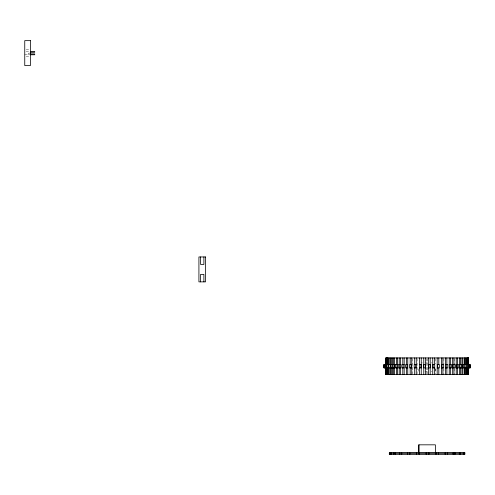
<?xml version="1.0" encoding="UTF-8"?>
<svg xmlns="http://www.w3.org/2000/svg" width="495" height="495" viewBox="0 0 495 495"><rect width="100%" height="100%" fill="white"/><g stroke="black" fill="none" stroke-linecap="round" stroke-linejoin="round"><path stroke-width="0.37" stroke-dasharray="2.48 1.86" d="M26.173 49.785L29.725 49.785M26.093 51.449L28.778 51.449L28.778 54.772M28.778 53.107L30.436 53.107M24.75 54.772L29.879 54.772M26.173 56.43L29.725 56.43M421.214 362.903L422.346 362.903M424.92 362.903L429.221 362.903M431.219 362.903L431.986 362.903M424.92 371.207L427.067 371.207M431.219 371.207L431.986 371.207M435.093 371.207L435.371 368.942M454.812 358.658L454.812 363.831M454.812 368.627L454.812 373.793M443.879 358.658L443.879 363.831M443.879 368.627L443.879 373.793M435.272 358.658L435.272 363.831M435.272 368.627L435.272 373.793M427.067 358.634L427.067 373.867M426.938 358.677L426.938 373.775M418.764 368.942L418.764 371.207M417.099 358.658L417.099 373.793M412.712 358.658L412.712 373.793"/><path stroke-width="0.74" d="M30.436 51.449L34.706 51.449L34.706 52.278L30.436 52.278M30.436 53.936L34.706 53.936L34.706 54.772L30.436 54.772M394.633 364.568L383.891 364.568L383.891 367.89L394.633 367.89M397.466 364.568L395.06 364.568L395.06 367.89L397.466 367.89M400.517 364.568L398.24 364.568L398.24 367.89L400.517 367.89M404.168 364.568L401.792 364.568L401.792 367.89L404.168 367.89M407.762 364.568L405.566 364.568L405.566 367.89L407.762 367.89M411.766 364.568L409.575 364.568L409.575 367.89L411.766 367.89M416.252 364.568L414.204 364.568L414.204 367.89L416.252 367.89M421.251 364.568L419.37 364.568L419.37 367.89L421.251 367.89M425.415 364.568L423.689 364.568L423.689 367.89L425.415 367.89M428.515 364.568L430.31 364.568L430.31 367.89L428.515 367.89M432.735 364.568L434.715 364.568L434.715 367.89L432.735 367.89M437.178 364.568L439.331 364.568L439.331 367.89L437.178 367.89M441.422 364.568L443.662 364.568L443.662 367.89L441.422 367.89M445.37 364.568L447.808 364.568L447.808 367.89L445.37 367.89M449.262 364.568L451.65 364.568L451.65 367.89L449.262 367.89M452.665 364.568L455.227 364.568L455.227 367.89L452.665 367.89M456.242 364.568L458.803 364.568L458.803 367.89L456.242 367.89M459.632 364.568L470.25 364.568L470.25 367.89L459.632 367.89M389.868 453.129L464.273 453.129M470.015 364.568L470.033 367.89M469.73 364.568L469.73 367.89M469.458 364.568L469.458 367.89M468.926 364.568L468.926 367.89M468.493 364.568L468.493 357.922L385.679 357.922L385.679 364.568M468.493 367.89L468.493 374.529L385.679 374.529L385.679 367.89M468.332 357.922L468.332 374.529M468.171 357.922L468.214 364.568M468.171 367.89L468.214 374.529M468.091 357.922L468.091 364.568M468.091 367.89L468.091 374.529M467.979 357.922L467.979 364.568M467.979 367.89L467.979 374.529M467.787 357.922L467.787 364.568M467.787 367.89L467.787 374.529M467.596 364.568L467.596 367.89M467.323 357.922L467.323 364.568M467.323 367.89L467.323 374.529M466.76 364.568L466.76 367.89M466.389 357.922L466.389 364.568M466.389 367.89L466.389 374.529M465.9 364.568L465.9 367.89M465.851 357.922L465.851 364.568M465.851 367.89L465.851 374.529M465.009 357.922L465.009 364.568M465.009 367.89L465.009 374.529M464.7 452.795L464.7 454.348M464.471 357.922L464.471 374.529M463.889 452.795L463.889 454.348M463.524 364.568L463.524 367.89M463.308 452.795L463.308 454.348M462.881 357.922L462.881 364.568M462.881 367.89L462.881 374.529M462.182 364.568L462.182 367.89M462.082 364.568L462.082 367.89M461.959 357.922L461.959 364.568M461.959 367.89L461.959 374.529M461.037 364.568L461.037 367.89M460.554 357.922L460.554 364.568M460.554 367.89L460.554 374.529M460.567 452.795L460.567 454.348M459.632 357.922L459.632 374.529M459.323 452.795L459.323 454.348M457.498 357.922L457.498 374.529M456.297 364.568L456.297 367.89M456.242 357.922L456.242 374.529M454.961 452.795L454.961 454.348M453.915 357.922L453.915 374.529M453.142 452.795L453.142 454.348M452.746 364.568L452.746 367.89M452.665 357.922L452.665 374.529M450.648 357.922L450.648 364.568M450.648 367.89L450.648 374.529M450.159 364.568L450.159 367.89M449.262 357.922L449.262 374.529M447.455 452.795L447.455 454.348M446.861 357.922L446.861 364.568M446.861 367.89L446.861 374.529M446.243 364.568L446.243 367.89M445.37 357.922L445.37 374.529M445.184 452.795L445.184 454.348M442.92 357.922L442.92 364.568M442.92 367.89L442.92 374.529M442.047 364.568L442.047 367.89M441.422 357.922L441.422 374.529M438.811 357.922L438.811 364.568M438.811 367.89L438.811 374.529M438.558 452.795L438.558 454.348M437.679 364.568L437.679 367.89M437.178 357.922L437.178 374.529M435.99 452.795L435.99 454.348M435.371 453.129L435.371 444.826L418.764 444.826L418.764 453.129M434.363 357.922L434.363 364.568M434.363 367.89L434.363 374.529M433.045 364.568L433.045 367.89M432.735 357.922L432.735 374.529M430.186 357.922L430.186 374.529M428.88 452.795L428.88 454.348M428.633 364.568L428.633 367.89M428.515 357.922L428.515 374.529M426.183 452.795L426.183 454.348M425.415 357.922L425.415 374.529M425.335 364.568L425.335 367.89M423.763 357.922L423.763 374.529M421.251 357.922L421.251 374.529M420.985 364.568L420.985 367.89M419.593 357.922L419.593 364.568M419.593 367.89L419.593 374.529M419.079 452.795L419.079 454.348M418.949 444.826L418.949 453.129M416.443 452.795L416.443 454.348M416.252 357.922L416.252 374.529M415.75 364.568L415.75 367.89M414.686 357.922L414.686 364.568M414.686 367.89L414.686 374.529M411.766 357.922L411.766 374.529M411.036 364.568L411.036 367.89M410.188 357.922L410.188 364.568M410.188 367.89L410.188 374.529M409.823 452.795L409.823 454.348M407.762 357.922L407.762 374.529M407.428 452.795L407.428 454.348M406.933 364.568L406.933 367.89M406.376 357.922L406.376 364.568M406.376 367.89L406.376 374.529M404.168 357.922L404.168 374.529M403.048 364.568L403.048 367.89M402.794 357.922L402.794 364.568M402.794 367.89L402.794 374.529M401.736 452.795L401.736 454.348M400.517 357.922L400.517 374.529M399.75 452.795L399.75 454.348M399.372 364.568L399.372 367.89M399.23 357.922L399.23 364.568M399.23 367.89L399.23 374.529M397.466 357.922L397.466 374.529M396.377 357.922L396.377 364.568M396.377 367.89L396.377 374.529M396.062 364.568L396.062 367.89M395.381 452.795L395.381 454.348M394.633 357.922L394.633 374.529M393.933 452.795L393.933 454.348M393.562 357.922L393.544 364.568M393.537 367.89L393.537 374.529M393.092 364.568L393.092 367.89M392.393 357.922L392.393 364.568M392.393 367.89L392.393 374.529M392.238 364.568L392.238 367.89M391.656 357.922L391.656 364.568M391.656 367.89L391.656 374.529M391.186 452.795L391.186 454.348M390.982 364.568L390.982 367.89M390.481 357.922L390.481 364.568M390.481 367.89L390.481 374.529M390.376 452.795L390.376 454.348M390.252 364.568L390.252 367.89M389.757 357.922L389.757 364.568M389.757 367.89L389.757 374.529M389.435 452.795L389.435 454.348M388.699 364.568L388.699 367.89M388.581 357.922L388.581 364.568M388.581 367.89L388.581 374.529M388.13 364.568L388.13 367.89M387.851 357.922L387.851 364.568M387.851 367.89L387.851 374.529M387.492 357.922L387.492 364.568M387.492 367.89L387.492 374.529M387.177 357.922L387.177 364.568M387.177 367.89L387.177 374.529M386.836 364.568L386.836 367.89M386.663 357.922L386.663 364.568M386.663 367.89L386.663 374.529M386.44 364.568L386.44 367.89M386.341 357.922L386.341 364.568M386.341 367.89L386.341 374.529M385.828 357.922L385.809 374.529M385.5 364.568L385.5 367.89M384.683 364.568L384.683 367.89M384.578 364.568L384.578 367.89M384.132 364.568L384.108 367.89L384.052 364.568M203.897 256.954L203.897 264.429L200.58 264.429L200.58 256.954M203.897 281.865L203.897 274.391L200.58 274.391L200.58 281.865M30.436 40.652L24.75 40.652L24.75 65.563L30.436 65.563L30.436 40.652M205.561 256.954L198.916 256.954L198.916 281.865L205.561 281.865L205.561 256.954M464.824 452.795L389.318 452.795L389.318 454.348L464.824 454.348L464.824 452.795"/></g></svg>
